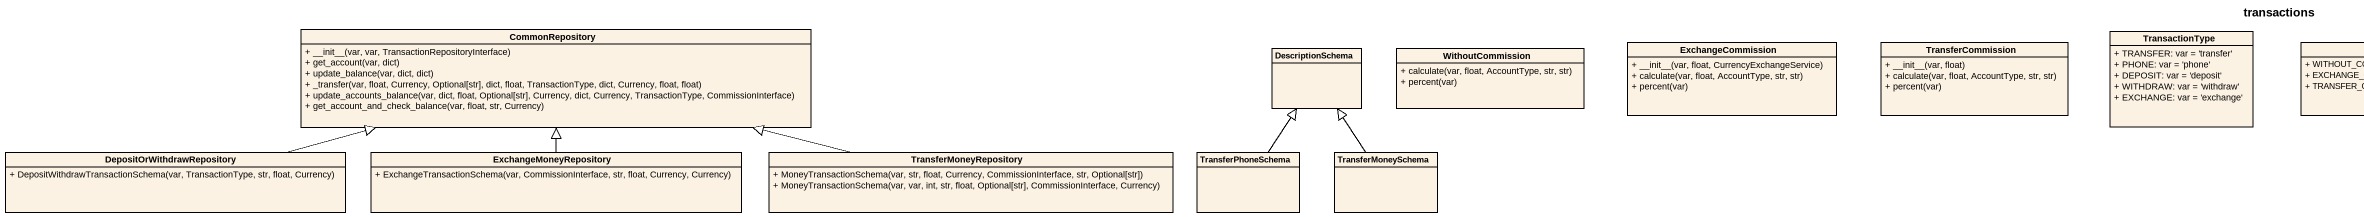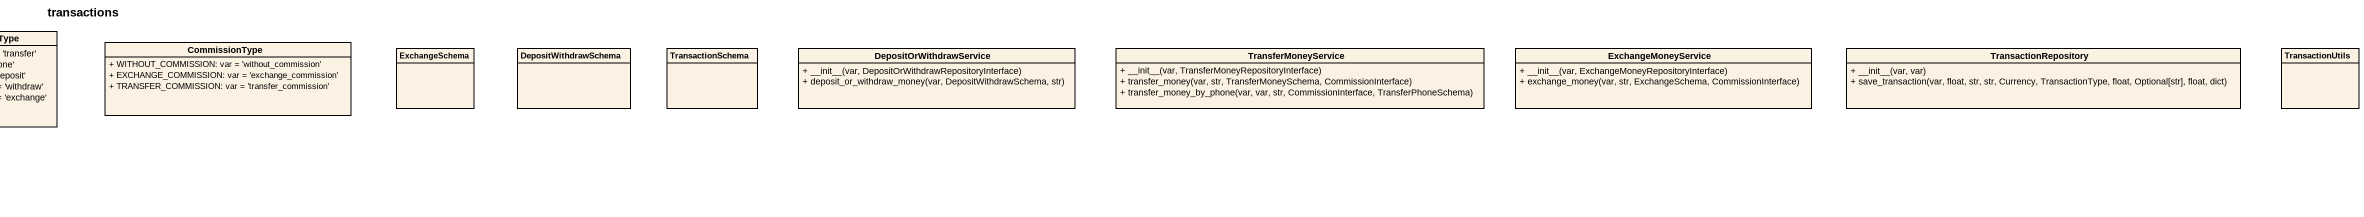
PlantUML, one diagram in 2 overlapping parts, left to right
@startuml
title transactions
hide circle
hide empty members
skinparam classAttributeIconSize 0
class CommonRepository {
  + ~__init~__(var, var, TransactionRepositoryInterface)
  + get_account(var, dict)
  + update_balance(var, dict, dict)
  + _transfer(var, float, Currency, Optional[str], dict, float, TransactionType, dict, Currency, float, float)
  + update_accounts_balance(var, dict, float, Optional[str], Currency, dict, Currency, TransactionType, CommissionInterface)
  + get_account_and_check_balance(var, float, str, Currency)
}
class DescriptionSchema
class WithoutCommission {
  + calculate(var, float, AccountType, str, str)
  + percent(var)
}
class ExchangeCommission {
  + ~__init~__(var, float, CurrencyExchangeService)
  + calculate(var, float, AccountType, str, str)
  + percent(var)
}
class TransferCommission {
  + ~__init~__(var, float)
  + calculate(var, float, AccountType, str, str)
  + percent(var)
}
class TransactionType {
  + TRANSFER: var = 'transfer'
  + PHONE: var = 'phone'
  + DEPOSIT: var = 'deposit'
  + WITHDRAW: var = 'withdraw'
  + EXCHANGE: var = 'exchange'
}
class CommissionType {
  + WITHOUT_COMMISSION: var = 'without_commission'
  + EXCHANGE_COMMISSION: var = 'exchange_commission'
  + TRANSFER_COMMISSION: var = 'transfer_commission'
}
class ExchangeSchema
class DepositWithdrawSchema
class TransactionSchema
class DepositOrWithdrawService {
  + ~__init~__(var, DepositOrWithdrawRepositoryInterface)
  + deposit_or_withdraw_money(var, DepositWithdrawSchema, str)
}
class TransferMoneyService {
  + ~__init~__(var, TransferMoneyRepositoryInterface)
  + transfer_money(var, str, TransferMoneySchema, CommissionInterface)
  + transfer_money_by_phone(var, var, str, CommissionInterface, TransferPhoneSchema)
}
class ExchangeMoneyService {
  + ~__init~__(var, ExchangeMoneyRepositoryInterface)
  + exchange_money(var, str, ExchangeSchema, CommissionInterface)
}
class TransactionRepository {
  + ~__init~__(var, var)
  + save_transaction(var, float, str, str, Currency, TransactionType, float, Optional[str], float, dict)
}
class TransactionUtils
class DepositOrWithdrawRepository {
  + DepositWithdrawTransactionSchema(var, TransactionType, str, float, Currency)
}
class ExchangeMoneyRepository {
  + ExchangeTransactionSchema(var, CommissionInterface, str, float, Currency, Currency)
}
class TransferMoneyRepository {
  + MoneyTransactionSchema(var, str, float, Currency, CommissionInterface, str, Optional[str])
  + MoneyTransactionSchema(var, var, int, str, float, Optional[str], CommissionInterface, Currency)
}
class TransferPhoneSchema
class TransferMoneySchema
DepositOrWithdrawRepository -right-|> CommonRepository
ExchangeMoneyRepository -up-|> CommonRepository
TransferMoneyRepository -left-|> CommonRepository
TransferPhoneSchema -up-|> DescriptionSchema
TransferMoneySchema -up-|> DescriptionSchema
@enduml
